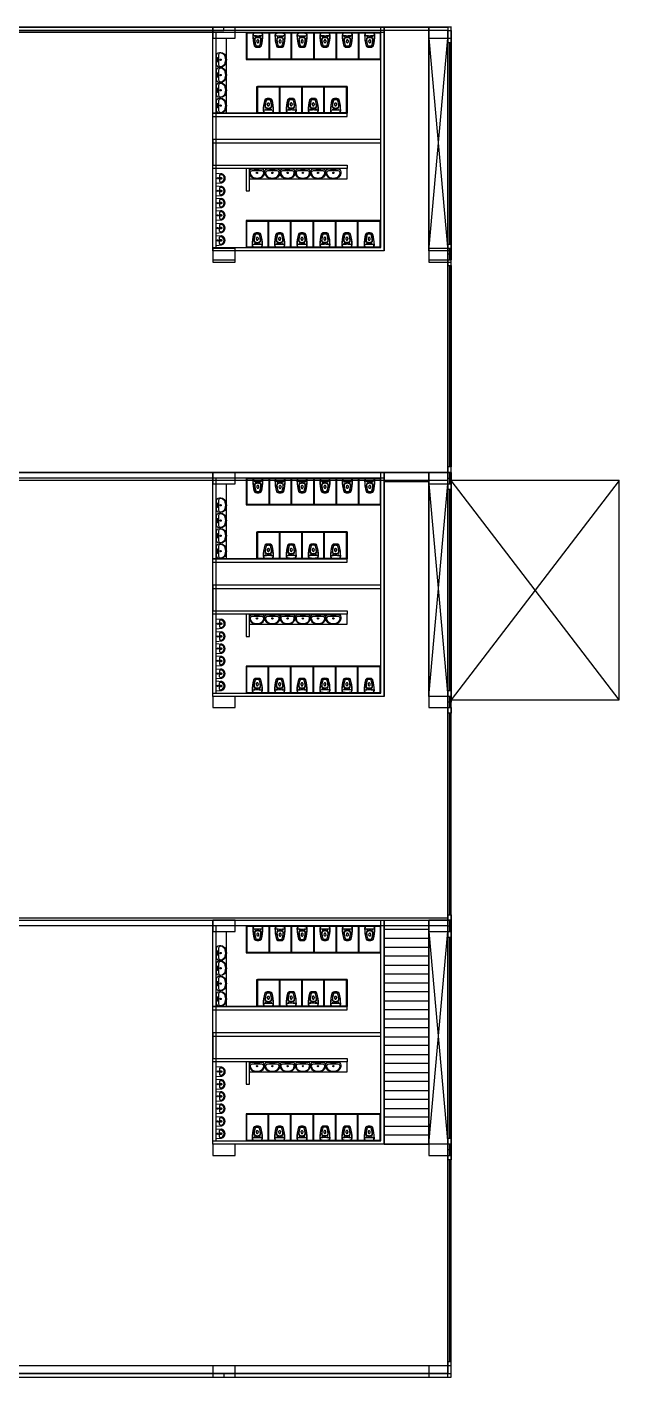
# Model space of a CAD drawing. Header units: millimetres. Extents: x 332 to 3202, y 307 to 1426.
# Drawn here: x 2873.1 to 2899.5, y 754.5 to 814.8 of the extents above; entities that cross this region are included whole.
import ezdxf

# ---------------------------------------------------------------- set-up
doc = ezdxf.new("R2010")
doc.units = ezdxf.units.MM

# ---------------------------------------------------------------- blocks, each defined once
blk = doc.blocks.new('vaso_cx_acoplada_1')
at = {"linetype": 'Continuous'}
for centre in [(-0.111, -0.242), (0.122, -0.242)]:
    blk.add_circle(centre, 0.008, dxfattribs=at)
for centre, radius, start, end in [((-0.115, -0.184), 0.11, 136.53258, 180), ((1.375, -0.195), 1.6, 179.59001, 196.60114), ((0.001, -0.212), 0.215, 171.57167, 179.2851), ((1.375, -0.195), 1.59, 180.52436, 196.19572), ((0.001, -0.212), 0.215, 163.97838, 171.57167), ((-0.204, -0.182), 0.008, 171.57167, 263.63486), ((-0.101, -0.184), 0.11, 136.53258, 164.49464), ((0.005, 1.698), 1.9, 263.63486, 270), ((-0.249, -0.065), 0.07, 321.85553, 326.36654), ((-0.183, -0.109), 0.01, 95.71718, 146.36654), ((0.005, -1.99), 1.9, 90, 95.71718), ((-0.235, -0.065), 0.07, 321.85553, 326.36654), ((-0.16, -0.118), 0.0225, 114.52369, 139.29493), ((-0.071, -0.363), 0.075, 120.55827, 184.24766), ((0.852, -0.295), 1, 184.24766, 200.25979), ((-0.061, -0.382), 0.075, 116.10896, 182.02894), ((0.664, -0.356), 0.8, 182.02894, 200.9188), ((0.005, -0.493), 0.225, 90, 120.55827), ((0.005, -0.517), 0.225, 90, 116.10896), ((0.019, -0.458), 0.0636, 167.77794, 198.82445), ((-0.038, -0.446), 0.00501, 140.01374, 160.52979), ((-0.045, -0.439), 0.00416, 309.47185, 346.49014), ((0.048, -0.453), 0.0893, 163.27766, 172.12192), ((0.022, -0.458), 0.0664, 197.88836, 217.92673), ((0.027, -0.446), 0.0677, 144.04569, 163.27766), ((0.012, -0.466), 0.0536, 217.92673, 242.00627), ((0.014, -0.437), 0.0515, 119.72953, 144.04569), ((0.005, -0.478), 0.0398, 242.00627, 270), ((0.005, -0.422), 0.0347, 90, 119.72953), ((0.005, -1.99), 1.9, 84.28282, 90), ((0.005, 1.698), 1.9, 270, 276.36514), ((0.005, -0.493), 0.225, 59.44173, 90), ((0.005, -0.517), 0.225, 63.89104, 90), ((0.005, -0.422), 0.0347, 60.27047, 90), ((0.005, -0.478), 0.0398, 270, 297.99373), ((-0.003, -0.437), 0.0515, 35.95431, 60.27047), ((-0.001, -0.466), 0.0536, 297.99373, 322.07327), ((-0.016, -0.446), 0.0677, 16.72234, 35.95431), ((-0.011, -0.458), 0.0664, 322.07327, 342.11164), ((-0.037, -0.453), 0.0893, 7.87808, 16.72234), ((0.056, -0.439), 0.00416, 193.50986, 230.52815), ((-0.008, -0.458), 0.0636, 341.17555, 12.22206), ((0.049, -0.446), 0.00501, 19.47021, 39.98626), ((-0.653, -0.356), 0.8, 339.0812, 357.97106), ((-0.841, -0.295), 1, 339.74021, 355.75234), ((0.071, -0.382), 0.075, 357.97106, 63.89104), ((0.082, -0.363), 0.075, 355.75234, 59.44173), ((-1.364, -0.195), 1.59, 343.80428, 359.47564), ((-1.364, -0.195), 1.6, 343.39886, 0.40999), ((0.171, -0.118), 0.0225, 40.70507, 65.47631), ((0.246, -0.065), 0.07, 213.63346, 218.14447), ((0.111, -0.184), 0.11, 15.50536, 43.46742), ((0.194, -0.109), 0.01, 33.63346, 84.28282), ((0.26, -0.065), 0.07, 213.63346, 218.14447), ((0.125, -0.184), 0.11, 0, 43.46742), ((0.215, -0.182), 0.008, 276.36514, 8.42833), ((0.01, -0.212), 0.215, 8.42833, 16.02162), ((0.01, -0.212), 0.215, 0.7149, 8.42833), ((-0.081, -0.629), 0.08, 196.60114, 260.40415), ((-0.075, -0.616), 0.08, 196.19572, 260.88992), ((0.005, -0.117), 0.6, 260.40415, 270), ((0.005, -0.117), 0.586, 260.88992, 270), ((-0.062, -0.632), 0.026, 200.25979, 262.53667), ((-0.059, -0.633), 0.026, 200.9188, 262.88031), ((0.005, -0.117), 0.546, 262.53667, 270), ((0.005, -0.117), 0.546, 270, 277.46333), ((0.005, -0.117), 0.586, 270, 279.11008), ((0.005, -0.117), 0.6, 270, 279.59585), ((0.07, -0.633), 0.026, 277.11969, 339.0812), ((0.073, -0.632), 0.026, 277.46333, 339.74021), ((0.086, -0.616), 0.08, 279.11008, 343.80428), ((0.092, -0.629), 0.08, 279.59585, 343.39886)]:
    blk.add_arc(centre, radius, start, end, dxfattribs=at)
blk = doc.blocks.new('mictorio')
for p, q in [((-0.214, 0), (0.214, 0)), ((-0.221, -0.008), (-0.203, -0.242)), ((-0.171, -0.19), (-0.165, -0.236)), ((-0.143, -0.157), (0.143, -0.157)), ((0.171, -0.19), (0.165, -0.236)), ((0.221, -0.008), (0.203, -0.242))]:
    blk.add_line(p, q)
for centre, radius in [((-0.028, -0.196), 0.0107), ((-0.028, -0.227), 0.0107), ((0, -0.072), 0.0286), ((0, -0.072), 0.0143), ((0, -0.18), 0.0107), ((0, -0.243), 0.0107), ((0.028, -0.196), 0.0107), ((0.028, -0.227), 0.0107)]:
    blk.add_circle(centre, radius)
for centre, radius, start, end in [((-0.214, -0.007), 0.00716, 90, 184.572), ((0.214, -0.007), 0.00716, 355.428, 90), ((-0.13, -0.229), 0.0737, 108.63175, 194.85038), ((0, -0.192), 0.209, 195.65293, 344.34707), ((-0.143, -0.186), 0.0286, 90, 187.76517), ((0, -0.181), 0.174, 198.68934, 341.31066), ((0.143, -0.186), 0.0286, 352.23483, 90), ((0.13, -0.229), 0.0737, 345.14962, 71.36825)]:
    blk.add_arc(centre, radius, start, end)
blk = doc.blocks.new('lavatorio_66x45')
blk.add_lwpolyline([(-0.285, -0.029, -0.247757), (-0.23, 0), (0, 0), (0.23, 0, -0.247757), (0.285, -0.029, -0.523187), (0.129, -0.437, -0.064231), (0, -0.454, -0.064231), (-0.129, -0.437, -0.523187)], format="xyb", close=True)
for points in [[(0.122, -0.408, 0.331039), (0.301, -0.191, 0.428943), (0.221, -0.107), (0, -0.107), (-0.221, -0.107, 0.428943), (-0.301, -0.191, 0.331039), (-0.122, -0.408)], [(-0.284, -0.053, -0.019603), (-0.274, -0.037, -0.247757), (-0.23, -0.013), (0.23, -0.013, -0.247757), (0.274, -0.037, -0.019603), (0.284, -0.053, -0.064281)]]:
    blk.add_lwpolyline(points, format="xyb")
for centre, radius in [((-0.074, -0.053), 0.0234), ((0, -0.194), 0.03), ((0, -0.053), 0.0234), ((0.074, -0.053), 0.0234)]:
    blk.add_circle(centre, radius)
for start, end in [(253.49072, 270), (270, 286.50928)]:
    blk.add_arc((0, 0.053), 0.477, start, end)

msp = doc.modelspace()

# ---------------------------------------------------------------- linework, layer by layer
for p, q in [((2892.035, 814.755), (2771.735, 814.755)), ((2882.385, 814.755), (2881.385, 814.755)), ((2881.385, 814.755), (2881.385, 814.255)), ((2882.392, 814.755), (2881.392, 814.755)), ((2881.392, 814.755), (2881.392, 814.255)), ((2881.885, 814.605), (2881.885, 814.755)), ((2881.885, 814.755), (2891.885, 814.755)), ((2882.385, 814.255), (2882.385, 814.755)), ((2882.392, 814.255), (2882.392, 814.755)), ((2889.044, 804.755), (2889.044, 814.755)), ((2889.044, 814.755), (2891.044, 814.755)), ((2889.044, 814.755), (2889.044, 814.355)), ((2892.038, 814.755), (2891.038, 814.755)), ((2891.038, 814.755), (2891.038, 814.255)), ((2892.044, 814.755), (2891.044, 814.755)), ((2891.044, 814.755), (2891.044, 814.255)), ((2891.885, 814.755), (2891.885, 814.605)), ((2892.035, 754.455), (2892.035, 814.755)), ((2892.035, 814.755), (2892.038, 814.755)), ((2892.038, 814.255), (2892.038, 814.755)), ((2891.885, 814.605), (2771.885, 814.605)), ((2871.885, 814.605), (2881.885, 814.605)), ((2881.385, 814.255), (2882.385, 814.255)), ((2881.392, 814.255), (2882.392, 814.255)), ((2889.044, 814.355), (2889.044, 813.955)), ((2891.038, 814.255), (2892.038, 814.255)), ((2891.885, 754.605), (2891.885, 814.605)), ((2891.885, 814.605), (2892.035, 814.605)), ((2891.885, 814.255), (2891.96, 814.255)), ((2892.035, 814.055), (2891.885, 814.055)), ((2891.885, 814.055), (2891.885, 805.055)), ((2891.96, 814.055), (2891.96, 805.055)), ((2892.035, 814.605), (2892.035, 804.605)), ((2892.035, 804.605), (2892.035, 814.605)), ((2892.035, 814.605), (2892.035, 804.605)), ((2892.035, 814.605), (2892.038, 814.605)), ((2892.035, 814.255), (2892.035, 814.055)), ((2889.044, 813.955), (2889.044, 813.555)), ((2891.044, 813.555), (2891.044, 813.155)), ((2889.044, 813.155), (2889.044, 812.755)), ((2889.044, 812.355), (2889.044, 811.955)), ((2891.044, 812.755), (2891.044, 812.355)), ((2891.044, 811.955), (2891.044, 811.555)), ((2889.044, 811.555), (2889.044, 811.155)), ((2891.044, 811.155), (2891.044, 810.755)), ((2889.044, 810.755), (2889.044, 810.355)), ((2889.044, 809.955), (2889.044, 809.555)), ((2891.044, 810.355), (2891.044, 809.955)), ((2891.044, 809.555), (2891.044, 809.155)), ((2889.044, 809.155), (2889.044, 808.755)), ((2891.044, 808.755), (2891.044, 808.355)), ((2889.044, 808.355), (2889.044, 807.955)), ((2889.044, 807.555), (2889.044, 807.155)), ((2891.044, 807.955), (2891.044, 807.555)), ((2891.044, 807.155), (2891.044, 806.755)), ((2889.044, 806.755), (2889.044, 806.355)), ((2891.044, 806.355), (2891.044, 805.955)), ((2889.044, 805.955), (2889.044, 805.555)), ((2889.044, 805.155), (2889.044, 804.755)), ((2891.044, 805.555), (2891.044, 805.155)), ((2891.885, 805.055), (2892.035, 805.055)), ((2882.392, 804.855), (2881.392, 804.855)), ((2881.392, 804.855), (2881.392, 804.355)), ((2882.392, 804.755), (2881.392, 804.755)), ((2881.392, 804.755), (2881.392, 804.255)), ((2882.392, 804.355), (2882.392, 804.855)), ((2882.392, 804.255), (2882.392, 804.755)), ((2892.044, 804.855), (2891.044, 804.855)), ((2891.044, 804.855), (2891.044, 804.355)), ((2892.044, 804.755), (2891.044, 804.755)), ((2891.044, 804.755), (2891.044, 804.255)), ((2891.885, 804.855), (2892.044, 804.855)), ((2892.035, 804.605), (2891.885, 804.605)), ((2891.885, 804.605), (2891.885, 794.605)), ((2891.96, 804.855), (2891.96, 804.355)), ((2892.044, 804.355), (2892.044, 804.855)), ((2881.392, 804.355), (2882.392, 804.355)), ((2881.392, 804.255), (2882.392, 804.255)), ((2891.044, 804.355), (2892.044, 804.355)), ((2891.044, 804.255), (2892.044, 804.255)), ((2891.885, 804.355), (2891.885, 804.105)), ((2891.885, 804.355), (2892.044, 804.355)), ((2891.885, 804.105), (2892.035, 804.105)), ((2891.96, 804.105), (2891.96, 795.105)), ((2892.035, 804.105), (2892.035, 795.105)), ((2882.392, 794.855), (2881.392, 794.855)), ((2881.392, 794.855), (2881.392, 794.355)), ((2882.392, 794.855), (2881.392, 794.855)), ((2881.392, 794.855), (2881.392, 794.355)), ((2882.392, 794.355), (2882.392, 794.855)), ((2882.392, 794.355), (2882.392, 794.855)), ((2889.044, 784.855), (2889.044, 794.855)), ((2889.044, 794.855), (2891.044, 794.855)), ((2889.044, 794.855), (2889.044, 794.455)), ((2892.044, 794.855), (2891.044, 794.855)), ((2891.044, 794.855), (2891.044, 794.355)), ((2892.044, 794.855), (2891.044, 794.855)), ((2891.044, 794.855), (2891.044, 794.355)), ((2892.035, 795.105), (2891.885, 795.105)), ((2891.885, 795.105), (2891.885, 794.855)), ((2891.885, 794.855), (2892.044, 794.855)), ((2891.96, 794.855), (2891.96, 794.355)), ((2892.044, 794.355), (2892.044, 794.855)), ((2881.392, 794.355), (2882.392, 794.355)), ((2881.392, 794.355), (2882.392, 794.355)), ((2889.044, 794.455), (2891.044, 794.455)), ((2889.044, 794.455), (2889.044, 794.055)), ((2891.044, 794.355), (2892.044, 794.355)), ((2891.885, 794.605), (2892.035, 794.605)), ((2891.885, 794.355), (2891.885, 794.105)), ((2891.885, 794.355), (2892.044, 794.355)), ((2892.035, 794.605), (2892.035, 784.605)), ((2889.044, 794.055), (2889.044, 793.655)), ((2891.044, 793.655), (2891.044, 793.255)), ((2891.885, 794.105), (2892.035, 794.105)), ((2891.96, 794.105), (2891.96, 785.105)), ((2892.035, 794.105), (2892.035, 785.105)), ((2889.044, 793.255), (2889.044, 792.855)), ((2889.044, 792.455), (2889.044, 792.055)), ((2891.044, 792.855), (2891.044, 792.455)), ((2891.044, 792.055), (2891.044, 791.655)), ((2889.044, 791.655), (2889.044, 791.255)), ((2891.044, 791.255), (2891.044, 790.855)), ((2889.044, 790.855), (2889.044, 790.455)), ((2889.044, 790.055), (2889.044, 789.655)), ((2891.044, 790.455), (2891.044, 790.055)), ((2891.044, 789.655), (2891.044, 789.255)), ((2889.044, 789.255), (2889.044, 788.855)), ((2891.044, 788.855), (2891.044, 788.455)), ((2889.044, 788.455), (2889.044, 788.055)), ((2889.044, 787.655), (2889.044, 787.255)), ((2891.044, 788.055), (2891.044, 787.655)), ((2891.044, 787.255), (2891.044, 786.855)), ((2889.044, 786.855), (2889.044, 786.455)), ((2891.044, 786.455), (2891.044, 786.055)), ((2889.044, 786.055), (2889.044, 785.655)), ((2889.044, 785.255), (2889.044, 784.855)), ((2891.044, 785.655), (2891.044, 785.255)), ((2882.385, 784.855), (2881.385, 784.855)), ((2881.385, 784.855), (2881.385, 784.355)), ((2882.392, 784.855), (2881.392, 784.855)), ((2881.392, 784.855), (2881.392, 784.355)), ((2882.385, 784.355), (2882.385, 784.855)), ((2882.392, 784.355), (2882.392, 784.855)), ((2892.038, 784.855), (2891.038, 784.855)), ((2891.038, 784.855), (2891.038, 784.355)), ((2892.044, 784.855), (2891.044, 784.855)), ((2891.044, 784.855), (2891.044, 784.355)), ((2892.035, 785.105), (2891.885, 785.105)), ((2891.885, 785.105), (2891.885, 784.855)), ((2892.035, 784.605), (2891.885, 784.605)), ((2891.885, 784.605), (2891.885, 774.605)), ((2891.96, 784.855), (2891.96, 784.355)), ((2892.038, 784.355), (2892.038, 784.855)), ((2881.385, 784.355), (2882.385, 784.355)), ((2881.392, 784.355), (2882.392, 784.355)), ((2891.038, 784.355), (2892.038, 784.355)), ((2891.044, 784.355), (2892.044, 784.355)), ((2892.035, 784.105), (2891.885, 784.105)), ((2891.885, 784.105), (2891.885, 775.105)), ((2891.96, 784.105), (2891.96, 775.105)), ((2892.035, 784.355), (2892.035, 784.105)), ((2892.035, 784.355), (2892.038, 784.355)), ((2882.392, 774.855), (2881.392, 774.855)), ((2881.392, 774.855), (2881.392, 774.355)), ((2882.392, 774.355), (2882.392, 774.855)), ((2889.044, 764.855), (2889.044, 774.855)), ((2889.044, 774.855), (2891.044, 774.855)), ((2889.044, 774.855), (2889.044, 774.455)), ((2892.044, 774.855), (2891.044, 774.855)), ((2891.044, 774.855), (2891.044, 774.355)), ((2891.885, 775.105), (2892.035, 775.105)), ((2891.885, 774.855), (2892.044, 774.855)), ((2891.96, 774.855), (2891.96, 774.355)), ((2892.035, 775.105), (2892.035, 774.855)), ((2892.035, 774.855), (2892.035, 774.855)), ((2892.044, 774.355), (2892.044, 774.855)), ((2881.392, 774.355), (2882.392, 774.355)), ((2889.044, 774.455), (2891.044, 774.455)), ((2889.044, 774.455), (2889.044, 774.055)), ((2891.885, 774.605), (2892.035, 774.605)), ((2891.885, 774.355), (2891.885, 774.105)), ((2891.885, 774.355), (2892.044, 774.355)), ((2892.035, 774.605), (2892.035, 764.605)), ((2889.044, 774.055), (2891.044, 774.055)), ((2889.044, 774.055), (2889.044, 773.655)), ((2889.044, 773.655), (2891.044, 773.655)), ((2891.044, 773.655), (2891.044, 773.255)), ((2891.885, 774.105), (2892.035, 774.105)), ((2891.96, 774.105), (2891.96, 765.105)), ((2892.035, 774.105), (2892.035, 765.105)), ((2891.044, 773.255), (2889.044, 773.255)), ((2889.044, 773.255), (2889.044, 772.855)), ((2889.044, 772.855), (2891.044, 772.855)), ((2891.044, 772.455), (2889.044, 772.455)), ((2889.044, 772.455), (2889.044, 772.055)), ((2891.044, 772.855), (2891.044, 772.455)), ((2889.044, 772.055), (2891.044, 772.055)), ((2891.044, 772.055), (2891.044, 771.655)), ((2891.044, 771.655), (2889.044, 771.655)), ((2889.044, 771.655), (2889.044, 771.255)), ((2889.044, 771.255), (2891.044, 771.255)), ((2891.044, 771.255), (2891.044, 770.855)), ((2891.044, 770.855), (2889.044, 770.855)), ((2889.044, 770.855), (2889.044, 770.455)), ((2889.044, 770.455), (2891.044, 770.455)), ((2891.044, 770.055), (2889.044, 770.055)), ((2889.044, 770.055), (2889.044, 769.655)), ((2891.044, 770.455), (2891.044, 770.055)), ((2889.044, 769.655), (2891.044, 769.655)), ((2891.044, 769.655), (2891.044, 769.255)), ((2891.044, 769.255), (2889.044, 769.255)), ((2889.044, 769.255), (2889.044, 768.855)), ((2889.044, 768.855), (2891.044, 768.855)), ((2891.044, 768.855), (2891.044, 768.455)), ((2891.044, 768.455), (2889.044, 768.455)), ((2889.044, 768.455), (2889.044, 768.055)), ((2889.044, 768.055), (2891.044, 768.055)), ((2891.044, 767.655), (2889.044, 767.655)), ((2889.044, 767.655), (2889.044, 767.255)), ((2891.044, 768.055), (2891.044, 767.655)), ((2889.044, 767.255), (2891.044, 767.255)), ((2891.044, 767.255), (2891.044, 766.855)), ((2891.044, 766.855), (2889.044, 766.855)), ((2889.044, 766.855), (2889.044, 766.455)), ((2889.044, 766.455), (2891.044, 766.455)), ((2891.044, 766.455), (2891.044, 766.055)), ((2891.044, 766.055), (2889.044, 766.055)), ((2889.044, 766.055), (2889.044, 765.655)), ((2889.044, 765.655), (2891.044, 765.655)), ((2891.044, 765.255), (2889.044, 765.255)), ((2889.044, 765.255), (2889.044, 764.855)), ((2891.044, 765.655), (2891.044, 765.255)), ((2882.392, 764.855), (2881.392, 764.855)), ((2881.392, 764.855), (2881.392, 764.355)), ((2882.392, 764.355), (2882.392, 764.855)), ((2891.044, 764.855), (2889.044, 764.855)), ((2889.044, 764.855), (2891.044, 764.855)), ((2892.044, 764.855), (2891.044, 764.855)), ((2891.044, 764.855), (2891.044, 764.355)), ((2892.035, 765.105), (2891.885, 765.105)), ((2891.885, 765.105), (2891.885, 764.855)), ((2892.035, 764.605), (2891.885, 764.605)), ((2891.885, 764.605), (2891.885, 754.605)), ((2891.96, 764.855), (2891.96, 764.355)), ((2892.044, 764.355), (2892.044, 764.855)), ((2881.392, 764.355), (2882.392, 764.355)), ((2891.044, 764.355), (2892.044, 764.355)), ((2892.035, 764.155), (2891.885, 764.155)), ((2891.885, 764.155), (2891.885, 755.155)), ((2891.96, 764.155), (2891.96, 755.155)), ((2892.035, 764.355), (2892.035, 764.155)), ((2892.035, 755.055), (2892.035, 764.105)), ((2891.885, 755.155), (2892.035, 755.155)), ((2891.885, 754.955), (2891.885, 755.055)), ((2771.735, 754.455), (2892.035, 754.455)), ((2771.885, 754.605), (2891.885, 754.605)), ((2871.885, 754.605), (2881.885, 754.605)), ((2882.385, 754.955), (2881.385, 754.955)), ((2881.385, 754.955), (2881.385, 754.455)), ((2881.385, 754.455), (2882.385, 754.455)), ((2881.885, 754.605), (2881.885, 754.455)), ((2881.885, 754.455), (2891.885, 754.455)), ((2882.385, 754.455), (2882.385, 754.955)), ((2892.038, 754.955), (2891.038, 754.955)), ((2891.038, 754.955), (2891.038, 754.455)), ((2891.038, 754.455), (2892.038, 754.455)), ((2891.96, 754.955), (2891.885, 754.955)), ((2891.885, 754.455), (2891.885, 754.605)), ((2891.885, 754.605), (2892.035, 754.605)), ((2892.038, 754.455), (2892.038, 754.955))]:
    msp.add_line(p, q)
at = {"color": 1}
for p, q in [((2881.392, 804.755), (2881.392, 814.755)), ((2888.894, 804.905), (2888.894, 814.755)), ((2891.044, 804.755), (2891.044, 814.755)), ((2881.392, 814.505), (2774.735, 814.505)), ((2889.044, 814.505), (2881.392, 814.505)), ((2889.044, 814.055), (2889.044, 804.755)), ((2891.044, 814.255), (2891.885, 814.255)), ((2891.044, 814.255), (2891.044, 804.755)), ((2891.044, 814.255), (2891.885, 804.755)), ((2891.044, 804.755), (2891.885, 814.255)), ((2881.392, 804.905), (2888.894, 804.905)), ((2889.044, 804.755), (2881.392, 804.755)), ((2889.044, 804.755), (2883.894, 804.755)), ((2891.885, 804.755), (2891.044, 804.755)), ((2881.392, 784.855), (2881.392, 794.855)), ((2888.894, 785.005), (2888.894, 794.855)), ((2891.044, 784.855), (2891.044, 794.855)), ((2881.392, 794.605), (2774.735, 794.605)), ((2889.044, 794.605), (2881.392, 794.605)), ((2889.044, 794.155), (2889.044, 784.855)), ((2891.044, 794.355), (2891.885, 794.355)), ((2891.044, 794.355), (2891.044, 784.855)), ((2891.044, 794.355), (2891.885, 784.855)), ((2891.044, 784.855), (2891.885, 794.355)), ((2892.035, 794.105), (2892.035, 794.255)), ((2892.035, 794.105), (2892.035, 789.605)), ((2892.035, 789.68), (2892.035, 790.68)), ((2892.035, 789.68), (2892.035, 790.68)), ((2892.035, 789.605), (2892.035, 789.68)), ((2892.035, 789.605), (2892.035, 785.105)), ((2892.035, 789.605), (2892.035, 789.53)), ((2892.035, 789.53), (2892.035, 788.53)), ((2881.392, 785.005), (2888.894, 785.005)), ((2889.044, 784.855), (2881.392, 784.855)), ((2889.044, 784.855), (2883.894, 784.855)), ((2891.885, 784.855), (2891.044, 784.855)), ((2892.035, 784.955), (2892.035, 785.105)), ((2881.392, 764.855), (2881.392, 774.855)), ((2888.894, 765.005), (2888.894, 774.855)), ((2891.044, 764.855), (2891.044, 774.855)), ((2881.392, 774.605), (2774.735, 774.605)), ((2889.044, 774.605), (2881.392, 774.605)), ((2891.044, 774.355), (2891.885, 774.355)), ((2891.044, 774.355), (2891.044, 764.855)), ((2891.044, 774.355), (2891.885, 764.855)), ((2891.044, 764.855), (2891.885, 774.355)), ((2889.044, 774.155), (2889.044, 764.855)), ((2881.392, 765.005), (2888.894, 765.005)), ((2889.044, 764.855), (2881.392, 764.855)), ((2889.044, 764.855), (2883.894, 764.855)), ((2891.885, 764.855), (2891.044, 764.855))]:
    msp.add_line(p, q, dxfattribs=at)
at = {"color": 3}
for p, q in [((2881.392, 809.58), (2881.392, 814.255)), ((2881.542, 804.906), (2881.542, 814.505)), ((2882.879, 814.505), (2882.879, 813.305)), ((2882.894, 814.505), (2882.879, 814.505)), ((2888.864, 814.475), (2882.879, 814.475)), ((2883.894, 814.505), (2882.894, 814.505)), ((2882.894, 814.505), (2882.894, 813.305)), ((2882.894, 814.505), (2882.894, 813.305)), ((2882.909, 814.505), (2882.909, 813.305)), ((2884.894, 814.505), (2883.894, 814.505)), ((2883.894, 814.505), (2883.894, 813.305)), ((2883.894, 814.505), (2883.924, 814.505)), ((2883.924, 814.505), (2883.924, 813.305)), ((2884.879, 814.505), (2884.879, 813.305)), ((2885.894, 814.505), (2884.894, 814.505)), ((2884.894, 814.505), (2884.894, 813.305)), ((2884.894, 814.505), (2884.894, 813.305)), ((2884.909, 814.505), (2884.909, 813.305)), ((2885.879, 814.505), (2885.879, 813.305)), ((2886.894, 814.505), (2885.894, 814.505)), ((2885.894, 814.505), (2885.894, 813.305)), ((2885.894, 814.505), (2885.894, 813.305)), ((2885.909, 814.505), (2885.909, 813.305)), ((2886.879, 814.505), (2886.879, 813.305)), ((2887.894, 814.505), (2886.894, 814.505)), ((2886.894, 814.505), (2886.894, 813.305)), ((2886.894, 814.505), (2886.894, 813.305)), ((2886.909, 814.505), (2886.909, 813.305)), ((2887.894, 814.505), (2887.879, 814.505)), ((2887.879, 814.505), (2887.879, 813.305)), ((2888.894, 814.505), (2887.894, 814.505)), ((2887.894, 814.505), (2887.894, 813.305)), ((2888.894, 814.505), (2887.894, 814.505)), ((2887.894, 814.505), (2887.909, 814.505)), ((2887.909, 814.505), (2887.909, 813.305)), ((2888.894, 814.505), (2888.864, 814.505)), ((2888.864, 814.505), (2888.864, 813.305)), ((2888.894, 813.305), (2888.894, 814.505)), ((2882.879, 813.335), (2888.894, 813.335)), ((2882.879, 813.305), (2882.894, 813.305)), ((2882.894, 813.305), (2883.894, 813.305)), ((2883.894, 813.305), (2883.894, 813.335)), ((2883.894, 813.305), (2884.894, 813.305)), ((2884.894, 813.305), (2885.894, 813.305)), ((2885.894, 813.305), (2886.894, 813.305)), ((2886.894, 813.305), (2887.894, 813.305)), ((2887.894, 813.305), (2888.894, 813.305)), ((2883.362, 810.905), (2883.362, 812.105)), ((2883.362, 812.105), (2887.392, 812.105)), ((2887.392, 812.075), (2883.362, 812.075)), ((2883.377, 810.905), (2883.377, 812.105)), ((2884.377, 812.105), (2883.377, 812.105)), ((2883.377, 810.905), (2883.377, 812.105)), ((2883.392, 810.905), (2883.392, 812.105)), ((2884.362, 810.905), (2884.362, 812.105)), ((2884.377, 810.905), (2884.377, 812.105)), ((2885.377, 812.105), (2884.377, 812.105)), ((2884.377, 810.905), (2884.377, 812.105)), ((2884.392, 810.905), (2884.392, 812.105)), ((2885.362, 810.905), (2885.362, 812.105)), ((2885.377, 810.905), (2885.377, 812.105)), ((2886.377, 812.105), (2885.377, 812.105)), ((2885.377, 810.905), (2885.377, 812.105)), ((2885.392, 810.905), (2885.392, 812.105)), ((2886.347, 810.905), (2886.347, 812.105)), ((2886.377, 810.905), (2886.377, 812.105)), ((2887.377, 812.105), (2886.377, 812.105)), ((2886.377, 812.105), (2886.377, 812.075)), ((2887.362, 810.905), (2887.362, 812.105)), ((2887.377, 810.905), (2887.377, 812.105)), ((2887.377, 810.905), (2887.377, 812.105)), ((2887.392, 812.105), (2887.377, 812.105)), ((2887.392, 810.905), (2887.392, 812.105)), ((2887.392, 812.105), (2887.392, 810.905)), ((2887.392, 810.905), (2881.392, 810.905)), ((2881.392, 810.905), (2881.392, 810.905)), ((2881.392, 810.905), (2882.377, 810.905)), ((2881.392, 809.755), (2881.392, 810.755)), ((2881.392, 810.755), (2887.392, 810.755)), ((2882.377, 810.905), (2882.362, 810.905)), ((2882.377, 810.905), (2883.377, 810.905)), ((2882.377, 810.905), (2882.392, 810.905)), ((2883.362, 810.935), (2887.392, 810.935)), ((2883.377, 810.905), (2884.377, 810.905)), ((2884.377, 810.905), (2885.377, 810.905)), ((2885.377, 810.905), (2886.377, 810.905)), ((2886.377, 810.905), (2886.347, 810.905)), ((2886.377, 810.905), (2887.377, 810.905)), ((2887.377, 810.905), (2887.392, 810.905)), ((2887.392, 810.755), (2887.392, 810.905)), ((2888.894, 809.73), (2881.392, 809.73)), ((2881.392, 809.73), (2881.392, 809.58)), ((2881.392, 804.905), (2881.392, 809.58)), ((2881.392, 809.58), (2888.894, 809.58)), ((2881.392, 809.58), (2881.392, 808.58)), ((2888.894, 809.58), (2888.894, 809.73)), ((2881.392, 808.58), (2887.392, 808.58)), ((2887.392, 808.43), (2881.392, 808.43)), ((2882.879, 808.43), (2882.879, 807.43)), ((2883.029, 807.43), (2883.029, 808.43)), ((2887.392, 808.58), (2887.392, 808.43)), ((2882.879, 807.43), (2883.029, 807.43)), ((2883.879, 806.105), (2882.879, 806.105)), ((2882.879, 806.105), (2882.879, 804.905)), ((2888.894, 806.075), (2882.879, 806.075)), ((2882.909, 804.905), (2882.909, 806.105)), ((2883.864, 804.905), (2883.864, 806.105)), ((2883.879, 804.905), (2883.879, 806.105)), ((2884.879, 806.105), (2883.879, 806.105)), ((2883.894, 804.905), (2883.894, 806.105)), ((2884.864, 804.905), (2884.864, 806.105)), ((2884.879, 804.905), (2884.879, 806.105)), ((2885.879, 806.105), (2884.879, 806.105)), ((2884.879, 804.905), (2884.879, 806.105)), ((2884.894, 804.905), (2884.894, 806.105)), ((2885.864, 804.905), (2885.864, 806.105)), ((2885.879, 804.905), (2885.879, 806.105)), ((2886.879, 806.105), (2885.879, 806.105)), ((2885.879, 804.905), (2885.879, 806.105)), ((2885.894, 804.905), (2885.894, 806.105)), ((2886.864, 804.905), (2886.864, 806.105)), ((2886.879, 804.905), (2886.879, 806.105)), ((2887.879, 806.105), (2886.879, 806.105)), ((2886.879, 804.905), (2886.879, 806.105)), ((2886.894, 804.905), (2886.894, 806.105)), ((2887.849, 804.905), (2887.849, 806.105)), ((2887.879, 804.905), (2887.879, 806.105)), ((2888.879, 806.105), (2887.879, 806.105)), ((2887.879, 806.105), (2887.879, 806.075)), ((2888.864, 804.905), (2888.864, 806.105)), ((2888.879, 804.905), (2888.879, 806.105)), ((2888.879, 804.905), (2888.879, 806.105)), ((2888.894, 806.105), (2888.879, 806.105)), ((2888.894, 804.905), (2888.894, 806.105)), ((2881.392, 804.905), (2881.542, 804.906)), ((2882.879, 804.905), (2883.879, 804.905)), ((2882.879, 804.905), (2883.879, 804.905)), ((2882.879, 804.905), (2882.909, 804.905)), ((2882.909, 804.935), (2888.894, 804.935)), ((2883.879, 804.905), (2883.864, 804.905)), ((2883.879, 804.905), (2884.879, 804.905)), ((2883.879, 804.905), (2883.894, 804.905)), ((2884.879, 804.905), (2885.879, 804.905)), ((2885.879, 804.905), (2886.879, 804.905)), ((2886.879, 804.905), (2887.879, 804.905)), ((2887.879, 804.905), (2887.849, 804.905)), ((2887.879, 804.905), (2888.879, 804.905)), ((2888.879, 804.905), (2888.894, 804.905)), ((2881.392, 789.68), (2881.392, 794.355)), ((2881.542, 785.006), (2881.542, 794.605)), ((2882.879, 794.605), (2882.879, 793.405)), ((2882.894, 794.605), (2882.879, 794.605)), ((2888.864, 794.575), (2882.879, 794.575)), ((2883.894, 794.605), (2882.894, 794.605)), ((2882.894, 794.605), (2882.894, 793.405)), ((2882.894, 794.605), (2882.894, 793.405)), ((2882.909, 794.605), (2882.909, 793.405)), ((2884.894, 794.605), (2883.894, 794.605)), ((2883.894, 794.605), (2883.894, 793.405)), ((2883.894, 794.605), (2883.924, 794.605)), ((2883.924, 794.605), (2883.924, 793.405)), ((2884.879, 794.605), (2884.879, 793.405)), ((2885.894, 794.605), (2884.894, 794.605)), ((2884.894, 794.605), (2884.894, 793.405)), ((2884.894, 794.605), (2884.894, 793.405)), ((2884.909, 794.605), (2884.909, 793.405)), ((2885.879, 794.605), (2885.879, 793.405)), ((2886.894, 794.605), (2885.894, 794.605)), ((2885.894, 794.605), (2885.894, 793.405)), ((2885.894, 794.605), (2885.894, 793.405)), ((2885.909, 794.605), (2885.909, 793.405)), ((2886.879, 794.605), (2886.879, 793.405)), ((2887.894, 794.605), (2886.894, 794.605)), ((2886.894, 794.605), (2886.894, 793.405)), ((2886.894, 794.605), (2886.894, 793.405)), ((2886.909, 794.605), (2886.909, 793.405)), ((2887.894, 794.605), (2887.879, 794.605)), ((2887.879, 794.605), (2887.879, 793.405)), ((2888.894, 794.605), (2887.894, 794.605)), ((2887.894, 794.605), (2887.894, 793.405)), ((2888.894, 794.605), (2887.894, 794.605)), ((2887.894, 794.605), (2887.909, 794.605)), ((2887.909, 794.605), (2887.909, 793.405)), ((2888.894, 794.605), (2888.864, 794.605)), ((2888.864, 794.605), (2888.864, 793.405)), ((2888.894, 793.405), (2888.894, 794.605)), ((2899.535, 794.505), (2892.035, 794.505)), ((2892.035, 794.505), (2892.035, 794.355)), ((2899.535, 794.505), (2892.035, 784.705)), ((2899.535, 784.705), (2892.035, 794.505)), ((2899.535, 784.705), (2899.535, 794.505)), ((2882.879, 793.435), (2888.894, 793.435)), ((2882.879, 793.405), (2882.894, 793.405)), ((2882.894, 793.405), (2883.894, 793.405)), ((2883.894, 793.405), (2883.894, 793.435)), ((2883.894, 793.405), (2884.894, 793.405)), ((2884.894, 793.405), (2885.894, 793.405)), ((2885.894, 793.405), (2886.894, 793.405)), ((2886.894, 793.405), (2887.894, 793.405)), ((2887.894, 793.405), (2888.894, 793.405)), ((2883.362, 791.005), (2883.362, 792.205)), ((2883.362, 792.205), (2887.392, 792.205)), ((2887.392, 792.175), (2883.362, 792.175)), ((2883.377, 791.005), (2883.377, 792.205)), ((2884.377, 792.205), (2883.377, 792.205)), ((2883.377, 791.005), (2883.377, 792.205)), ((2883.392, 791.005), (2883.392, 792.205)), ((2884.362, 791.005), (2884.362, 792.205)), ((2884.377, 791.005), (2884.377, 792.205)), ((2885.377, 792.205), (2884.377, 792.205)), ((2884.377, 791.005), (2884.377, 792.205)), ((2884.392, 791.005), (2884.392, 792.205)), ((2885.362, 791.005), (2885.362, 792.205)), ((2885.377, 791.005), (2885.377, 792.205)), ((2886.377, 792.205), (2885.377, 792.205)), ((2885.377, 791.005), (2885.377, 792.205)), ((2885.392, 791.005), (2885.392, 792.205)), ((2886.347, 791.005), (2886.347, 792.205)), ((2886.377, 791.005), (2886.377, 792.205)), ((2887.377, 792.205), (2886.377, 792.205)), ((2886.377, 792.205), (2886.377, 792.175)), ((2887.362, 791.005), (2887.362, 792.205)), ((2887.377, 791.005), (2887.377, 792.205)), ((2887.377, 791.005), (2887.377, 792.205)), ((2887.392, 792.205), (2887.377, 792.205)), ((2887.392, 791.005), (2887.392, 792.205)), ((2887.392, 792.205), (2887.392, 791.005)), ((2887.392, 791.005), (2881.392, 791.005)), ((2881.392, 791.005), (2881.392, 791.005)), ((2881.392, 791.005), (2882.377, 791.005)), ((2881.392, 789.855), (2881.392, 790.855)), ((2881.392, 790.855), (2887.392, 790.855)), ((2882.377, 791.005), (2882.362, 791.005)), ((2882.377, 791.005), (2883.377, 791.005)), ((2882.377, 791.005), (2882.392, 791.005)), ((2883.362, 791.035), (2887.392, 791.035)), ((2883.377, 791.005), (2884.377, 791.005)), ((2884.377, 791.005), (2885.377, 791.005)), ((2885.377, 791.005), (2886.377, 791.005)), ((2886.377, 791.005), (2886.347, 791.005)), ((2886.377, 791.005), (2887.377, 791.005)), ((2887.377, 791.005), (2887.392, 791.005)), ((2887.392, 790.855), (2887.392, 791.005)), ((2888.894, 789.83), (2881.392, 789.83)), ((2881.392, 789.83), (2881.392, 789.68)), ((2881.392, 785.005), (2881.392, 789.68)), ((2881.392, 789.68), (2888.894, 789.68)), ((2881.392, 789.68), (2881.392, 788.68)), ((2888.894, 789.68), (2888.894, 789.83)), ((2881.392, 788.68), (2887.392, 788.68)), ((2887.392, 788.53), (2881.392, 788.53)), ((2882.879, 788.53), (2882.879, 787.53)), ((2883.029, 787.53), (2883.029, 788.53)), ((2887.392, 788.68), (2887.392, 788.53)), ((2882.879, 787.53), (2883.029, 787.53)), ((2883.879, 786.205), (2882.879, 786.205)), ((2882.879, 786.205), (2882.879, 785.005)), ((2888.894, 786.175), (2882.879, 786.175)), ((2882.909, 785.005), (2882.909, 786.205)), ((2883.864, 785.005), (2883.864, 786.205)), ((2883.879, 785.005), (2883.879, 786.205)), ((2884.879, 786.205), (2883.879, 786.205)), ((2883.894, 785.005), (2883.894, 786.205)), ((2884.864, 785.005), (2884.864, 786.205)), ((2884.879, 785.005), (2884.879, 786.205)), ((2885.879, 786.205), (2884.879, 786.205)), ((2884.879, 785.005), (2884.879, 786.205)), ((2884.894, 785.005), (2884.894, 786.205)), ((2885.864, 785.005), (2885.864, 786.205)), ((2885.879, 785.005), (2885.879, 786.205)), ((2886.879, 786.205), (2885.879, 786.205)), ((2885.879, 785.005), (2885.879, 786.205)), ((2885.894, 785.005), (2885.894, 786.205)), ((2886.864, 785.005), (2886.864, 786.205)), ((2886.879, 785.005), (2886.879, 786.205)), ((2887.879, 786.205), (2886.879, 786.205)), ((2886.879, 785.005), (2886.879, 786.205)), ((2886.894, 785.005), (2886.894, 786.205)), ((2887.849, 785.005), (2887.849, 786.205)), ((2887.879, 785.005), (2887.879, 786.205)), ((2888.879, 786.205), (2887.879, 786.205)), ((2887.879, 786.205), (2887.879, 786.175)), ((2888.864, 785.005), (2888.864, 786.205)), ((2888.879, 785.005), (2888.879, 786.205)), ((2888.879, 785.005), (2888.879, 786.205)), ((2888.894, 786.205), (2888.879, 786.205)), ((2888.894, 785.005), (2888.894, 786.205)), ((2881.392, 785.005), (2881.542, 785.006)), ((2882.879, 785.005), (2883.879, 785.005)), ((2882.879, 785.005), (2883.879, 785.005)), ((2882.879, 785.005), (2882.909, 785.005)), ((2882.909, 785.035), (2888.894, 785.035)), ((2883.879, 785.005), (2883.864, 785.005)), ((2883.879, 785.005), (2884.879, 785.005)), ((2883.879, 785.005), (2883.894, 785.005)), ((2884.879, 785.005), (2885.879, 785.005)), ((2885.879, 785.005), (2886.879, 785.005)), ((2886.879, 785.005), (2887.879, 785.005)), ((2887.879, 785.005), (2887.849, 785.005)), ((2887.879, 785.005), (2888.879, 785.005)), ((2888.879, 785.005), (2888.894, 785.005)), ((2892.035, 784.855), (2892.035, 784.705)), ((2892.035, 784.705), (2899.535, 784.705)), ((2881.392, 769.68), (2881.392, 774.355)), ((2881.542, 765.006), (2881.542, 774.605)), ((2882.879, 774.605), (2882.879, 773.405)), ((2882.894, 774.605), (2882.879, 774.605)), ((2888.864, 774.575), (2882.879, 774.575)), ((2883.894, 774.605), (2882.894, 774.605)), ((2882.894, 774.605), (2882.894, 773.405)), ((2882.894, 774.605), (2882.894, 773.405)), ((2882.909, 774.605), (2882.909, 773.405)), ((2884.894, 774.605), (2883.894, 774.605)), ((2883.894, 774.605), (2883.894, 773.405)), ((2883.894, 774.605), (2883.924, 774.605)), ((2883.924, 774.605), (2883.924, 773.405)), ((2884.879, 774.605), (2884.879, 773.405)), ((2885.894, 774.605), (2884.894, 774.605)), ((2884.894, 774.605), (2884.894, 773.405)), ((2884.894, 774.605), (2884.894, 773.405)), ((2884.909, 774.605), (2884.909, 773.405)), ((2885.879, 774.605), (2885.879, 773.405)), ((2886.894, 774.605), (2885.894, 774.605)), ((2885.894, 774.605), (2885.894, 773.405)), ((2885.894, 774.605), (2885.894, 773.405)), ((2885.909, 774.605), (2885.909, 773.405)), ((2886.879, 774.605), (2886.879, 773.405)), ((2887.894, 774.605), (2886.894, 774.605)), ((2886.894, 774.605), (2886.894, 773.405)), ((2886.894, 774.605), (2886.894, 773.405)), ((2886.909, 774.605), (2886.909, 773.405)), ((2887.894, 774.605), (2887.879, 774.605)), ((2887.879, 774.605), (2887.879, 773.405)), ((2888.894, 774.605), (2887.894, 774.605)), ((2887.894, 774.605), (2887.894, 773.405)), ((2888.894, 774.605), (2887.894, 774.605)), ((2887.894, 774.605), (2887.909, 774.605)), ((2887.909, 774.605), (2887.909, 773.405)), ((2888.894, 774.605), (2888.864, 774.605)), ((2888.864, 774.605), (2888.864, 773.405)), ((2888.894, 773.405), (2888.894, 774.605)), ((2882.879, 773.435), (2888.894, 773.435)), ((2882.879, 773.405), (2882.894, 773.405)), ((2882.894, 773.405), (2883.894, 773.405)), ((2883.894, 773.405), (2883.894, 773.435)), ((2883.894, 773.405), (2884.894, 773.405)), ((2884.894, 773.405), (2885.894, 773.405)), ((2885.894, 773.405), (2886.894, 773.405)), ((2886.894, 773.405), (2887.894, 773.405)), ((2887.894, 773.405), (2888.894, 773.405)), ((2883.362, 771.005), (2883.362, 772.205)), ((2883.362, 772.205), (2887.392, 772.205)), ((2887.392, 772.175), (2883.362, 772.175)), ((2883.377, 771.005), (2883.377, 772.205)), ((2884.377, 772.205), (2883.377, 772.205)), ((2883.377, 771.005), (2883.377, 772.205)), ((2883.392, 771.005), (2883.392, 772.205)), ((2884.362, 771.005), (2884.362, 772.205)), ((2884.377, 771.005), (2884.377, 772.205)), ((2885.377, 772.205), (2884.377, 772.205)), ((2884.377, 771.005), (2884.377, 772.205)), ((2884.392, 771.005), (2884.392, 772.205)), ((2885.362, 771.005), (2885.362, 772.205)), ((2885.377, 771.005), (2885.377, 772.205)), ((2886.377, 772.205), (2885.377, 772.205)), ((2885.377, 771.005), (2885.377, 772.205)), ((2885.392, 771.005), (2885.392, 772.205)), ((2886.347, 771.005), (2886.347, 772.205)), ((2886.377, 771.005), (2886.377, 772.205)), ((2887.377, 772.205), (2886.377, 772.205)), ((2886.377, 772.205), (2886.377, 772.175)), ((2887.362, 771.005), (2887.362, 772.205)), ((2887.377, 771.005), (2887.377, 772.205)), ((2887.377, 771.005), (2887.377, 772.205)), ((2887.392, 772.205), (2887.377, 772.205)), ((2887.392, 771.005), (2887.392, 772.205)), ((2887.392, 772.205), (2887.392, 771.005)), ((2887.392, 771.005), (2881.392, 771.005)), ((2881.392, 771.005), (2881.392, 771.005)), ((2881.392, 771.005), (2882.377, 771.005)), ((2881.392, 769.855), (2881.392, 770.855)), ((2881.392, 770.855), (2887.392, 770.855)), ((2882.377, 771.005), (2882.362, 771.005)), ((2882.377, 771.005), (2883.377, 771.005)), ((2882.377, 771.005), (2882.392, 771.005)), ((2883.362, 771.035), (2887.392, 771.035)), ((2883.377, 771.005), (2884.377, 771.005)), ((2884.377, 771.005), (2885.377, 771.005)), ((2885.377, 771.005), (2886.377, 771.005)), ((2886.377, 771.005), (2886.347, 771.005)), ((2886.377, 771.005), (2887.377, 771.005)), ((2887.377, 771.005), (2887.392, 771.005)), ((2887.392, 770.855), (2887.392, 771.005)), ((2888.894, 769.83), (2881.392, 769.83)), ((2881.392, 769.83), (2881.392, 769.68)), ((2881.392, 765.005), (2881.392, 769.68)), ((2881.392, 769.68), (2888.894, 769.68)), ((2881.392, 769.68), (2881.392, 768.68)), ((2888.894, 769.68), (2888.894, 769.83)), ((2881.392, 768.68), (2887.392, 768.68)), ((2887.392, 768.53), (2881.392, 768.53)), ((2882.879, 768.53), (2882.879, 767.53)), ((2883.029, 767.53), (2883.029, 768.53)), ((2887.392, 768.68), (2887.392, 768.53)), ((2882.879, 767.53), (2883.029, 767.53)), ((2883.879, 766.205), (2882.879, 766.205)), ((2882.879, 766.205), (2882.879, 765.005)), ((2888.894, 766.175), (2882.879, 766.175)), ((2882.909, 765.005), (2882.909, 766.205)), ((2883.864, 765.005), (2883.864, 766.205)), ((2883.879, 765.005), (2883.879, 766.205)), ((2884.879, 766.205), (2883.879, 766.205)), ((2883.894, 765.005), (2883.894, 766.205)), ((2884.864, 765.005), (2884.864, 766.205)), ((2884.879, 765.005), (2884.879, 766.205)), ((2885.879, 766.205), (2884.879, 766.205)), ((2884.879, 765.005), (2884.879, 766.205)), ((2884.894, 765.005), (2884.894, 766.205)), ((2885.864, 765.005), (2885.864, 766.205)), ((2885.879, 765.005), (2885.879, 766.205)), ((2886.879, 766.205), (2885.879, 766.205)), ((2885.879, 765.005), (2885.879, 766.205)), ((2885.894, 765.005), (2885.894, 766.205)), ((2886.864, 765.005), (2886.864, 766.205)), ((2886.879, 765.005), (2886.879, 766.205)), ((2887.879, 766.205), (2886.879, 766.205)), ((2886.879, 765.005), (2886.879, 766.205)), ((2886.894, 765.005), (2886.894, 766.205)), ((2887.849, 765.005), (2887.849, 766.205)), ((2887.879, 765.005), (2887.879, 766.205)), ((2888.879, 766.205), (2887.879, 766.205)), ((2887.879, 766.205), (2887.879, 766.175)), ((2888.864, 765.005), (2888.864, 766.205)), ((2888.879, 765.005), (2888.879, 766.205)), ((2888.879, 765.005), (2888.879, 766.205)), ((2888.894, 766.205), (2888.879, 766.205)), ((2888.894, 765.005), (2888.894, 766.205)), ((2881.392, 765.005), (2881.542, 765.006)), ((2882.879, 765.005), (2883.879, 765.005)), ((2882.879, 765.005), (2883.879, 765.005)), ((2882.879, 765.005), (2882.909, 765.005)), ((2882.909, 765.035), (2888.894, 765.035)), ((2883.879, 765.005), (2883.864, 765.005)), ((2883.879, 765.005), (2884.879, 765.005)), ((2883.879, 765.005), (2883.894, 765.005)), ((2884.879, 765.005), (2885.879, 765.005)), ((2885.879, 765.005), (2886.879, 765.005)), ((2886.879, 765.005), (2887.879, 765.005)), ((2887.879, 765.005), (2887.849, 765.005)), ((2887.879, 765.005), (2888.879, 765.005)), ((2888.879, 765.005), (2888.894, 765.005))]:
    msp.add_line(p, q, dxfattribs=at)
at = {"color": 7, "true_color": 0xffffff}
for p, q in [((2881.991, 814.255), (2881.991, 810.905)), ((2887.392, 807.979), (2887.392, 808.43)), ((2883.029, 807.979), (2887.392, 807.979)), ((2891.885, 794.855), (2771.885, 794.855)), ((2881.991, 794.355), (2881.991, 791.005)), ((2887.392, 788.079), (2887.392, 788.53)), ((2883.029, 788.079), (2887.392, 788.079)), ((2891.885, 774.955), (2771.885, 774.955)), ((2881.991, 774.355), (2881.991, 771.005)), ((2887.392, 768.079), (2887.392, 768.53)), ((2883.029, 768.079), (2887.392, 768.079)), ((2891.885, 754.955), (2771.885, 754.955))]:
    msp.add_line(p, q, dxfattribs=at)
at = {"color": 1, "lineweight": -3}
for points in [[(2771.885, 814.755), (2891.885, 814.755), (2891.885, 794.505), (2771.885, 794.505)], [(2771.885, 794.855), (2891.885, 794.855), (2891.885, 774.605), (2771.885, 774.605)], [(2771.885, 774.855), (2891.885, 774.855), (2891.885, 754.605), (2771.885, 754.605)]]:
    msp.add_lwpolyline(points, close=True, dxfattribs=at)

# ---------------------------------------------------------------- block references
at = {"color": 3}
for name, p in [('vaso_cx_acoplada_1', (2883.394, 814.57)), ('vaso_cx_acoplada_1', (2884.389, 814.565)), ('vaso_cx_acoplada_1', (2885.374, 814.565)), ('vaso_cx_acoplada_1', (2886.394, 814.57)), ('vaso_cx_acoplada_1', (2887.394, 814.57)), ('vaso_cx_acoplada_1', (2888.394, 814.57)), ('lavatorio_66x45', (2883.36, 808.433)), ('lavatorio_66x45', (2884.048, 808.433)), ('lavatorio_66x45', (2884.728, 808.433)), ('lavatorio_66x45', (2885.41, 808.433)), ('lavatorio_66x45', (2886.09, 808.433)), ('lavatorio_66x45', (2886.773, 808.433)), ('vaso_cx_acoplada_1', (2883.394, 794.67)), ('vaso_cx_acoplada_1', (2884.389, 794.665)), ('vaso_cx_acoplada_1', (2885.374, 794.665)), ('vaso_cx_acoplada_1', (2886.394, 794.67)), ('vaso_cx_acoplada_1', (2887.394, 794.67)), ('vaso_cx_acoplada_1', (2888.394, 794.67)), ('lavatorio_66x45', (2883.36, 788.533)), ('lavatorio_66x45', (2884.048, 788.533)), ('lavatorio_66x45', (2884.728, 788.533)), ('lavatorio_66x45', (2885.41, 788.533)), ('lavatorio_66x45', (2886.09, 788.533)), ('lavatorio_66x45', (2886.773, 788.533)), ('vaso_cx_acoplada_1', (2883.394, 774.67)), ('vaso_cx_acoplada_1', (2884.389, 774.665)), ('vaso_cx_acoplada_1', (2885.374, 774.665)), ('vaso_cx_acoplada_1', (2886.394, 774.67)), ('vaso_cx_acoplada_1', (2887.394, 774.67)), ('vaso_cx_acoplada_1', (2888.394, 774.67)), ('lavatorio_66x45', (2883.36, 768.533)), ('lavatorio_66x45', (2884.048, 768.533)), ('lavatorio_66x45', (2884.728, 768.533)), ('lavatorio_66x45', (2885.41, 768.533)), ('lavatorio_66x45', (2886.09, 768.533)), ('lavatorio_66x45', (2886.773, 768.533))]:
    msp.add_blockref(name, p, dxfattribs=at)
for name, p, rotation in [('lavatorio_66x45', (2881.542, 813.293), 90), ('lavatorio_66x45', (2881.542, 812.611), 90), ('lavatorio_66x45', (2881.542, 811.93), 90), ('lavatorio_66x45', (2881.542, 811.243), 90), ('vaso_cx_acoplada_1', (2883.877, 810.841), 179.999999999994), ('vaso_cx_acoplada_1', (2884.897, 810.846), 179.999999999994), ('vaso_cx_acoplada_1', (2885.882, 810.846), 179.999999999994), ('vaso_cx_acoplada_1', (2886.877, 810.841), 179.999999999994), ('mictorio', (2881.543, 808), 89.8356227676094), ('mictorio', (2881.541, 807.435), 89.8356227676094), ('mictorio', (2881.54, 806.892), 89.8356227676094), ('mictorio', (2881.538, 806.343), 89.8356227676094), ('mictorio', (2881.537, 805.773), 89.8356227676094), ('mictorio', (2881.535, 805.223), 89.8356227676094), ('vaso_cx_acoplada_1', (2883.379, 804.841), 179.999999999994), ('vaso_cx_acoplada_1', (2884.379, 804.841), 179.999999999994), ('vaso_cx_acoplada_1', (2885.379, 804.841), 179.999999999994), ('vaso_cx_acoplada_1', (2886.4, 804.846), 179.999999999994), ('vaso_cx_acoplada_1', (2887.385, 804.846), 179.999999999994), ('vaso_cx_acoplada_1', (2888.379, 804.841), 179.999999999994), ('lavatorio_66x45', (2881.542, 793.393), 90), ('lavatorio_66x45', (2881.542, 792.711), 90), ('lavatorio_66x45', (2881.542, 792.03), 90), ('lavatorio_66x45', (2881.542, 791.343), 90), ('vaso_cx_acoplada_1', (2883.877, 790.941), 179.999999999994), ('vaso_cx_acoplada_1', (2884.897, 790.946), 179.999999999994), ('vaso_cx_acoplada_1', (2885.882, 790.946), 179.999999999994), ('vaso_cx_acoplada_1', (2886.877, 790.941), 179.999999999994), ('mictorio', (2881.543, 788.1), 89.8356227676094), ('mictorio', (2881.541, 787.535), 89.8356227676094), ('mictorio', (2881.54, 786.992), 89.8356227676094), ('mictorio', (2881.538, 786.443), 89.8356227676094), ('mictorio', (2881.537, 785.873), 89.8356227676094), ('mictorio', (2881.535, 785.323), 89.8356227676094), ('vaso_cx_acoplada_1', (2883.379, 784.941), 179.999999999994), ('vaso_cx_acoplada_1', (2884.379, 784.941), 179.999999999994), ('vaso_cx_acoplada_1', (2885.379, 784.941), 179.999999999994), ('vaso_cx_acoplada_1', (2886.4, 784.946), 179.999999999994), ('vaso_cx_acoplada_1', (2887.385, 784.946), 179.999999999994), ('vaso_cx_acoplada_1', (2888.379, 784.941), 179.999999999994), ('lavatorio_66x45', (2881.542, 773.393), 90), ('lavatorio_66x45', (2881.542, 772.711), 90), ('lavatorio_66x45', (2881.542, 772.03), 90), ('lavatorio_66x45', (2881.542, 771.343), 90), ('vaso_cx_acoplada_1', (2883.877, 770.941), 179.999999999994), ('vaso_cx_acoplada_1', (2884.897, 770.946), 179.999999999994), ('vaso_cx_acoplada_1', (2885.882, 770.946), 179.999999999994), ('vaso_cx_acoplada_1', (2886.877, 770.941), 179.999999999994), ('mictorio', (2881.543, 768.1), 89.8356227676094), ('mictorio', (2881.541, 767.535), 89.8356227676094), ('mictorio', (2881.54, 766.992), 89.8356227676094), ('mictorio', (2881.538, 766.443), 89.8356227676094), ('mictorio', (2881.537, 765.873), 89.8356227676094), ('mictorio', (2881.535, 765.323), 89.8356227676094), ('vaso_cx_acoplada_1', (2883.379, 764.941), 179.999999999994), ('vaso_cx_acoplada_1', (2884.379, 764.941), 179.999999999994), ('vaso_cx_acoplada_1', (2885.379, 764.941), 179.999999999994), ('vaso_cx_acoplada_1', (2886.4, 764.946), 179.999999999994), ('vaso_cx_acoplada_1', (2887.385, 764.946), 179.999999999994), ('vaso_cx_acoplada_1', (2888.379, 764.941), 179.999999999994)]:
    msp.add_blockref(name, p, dxfattribs=dict(at, rotation=rotation))

doc.saveas('drawing.dxf')
